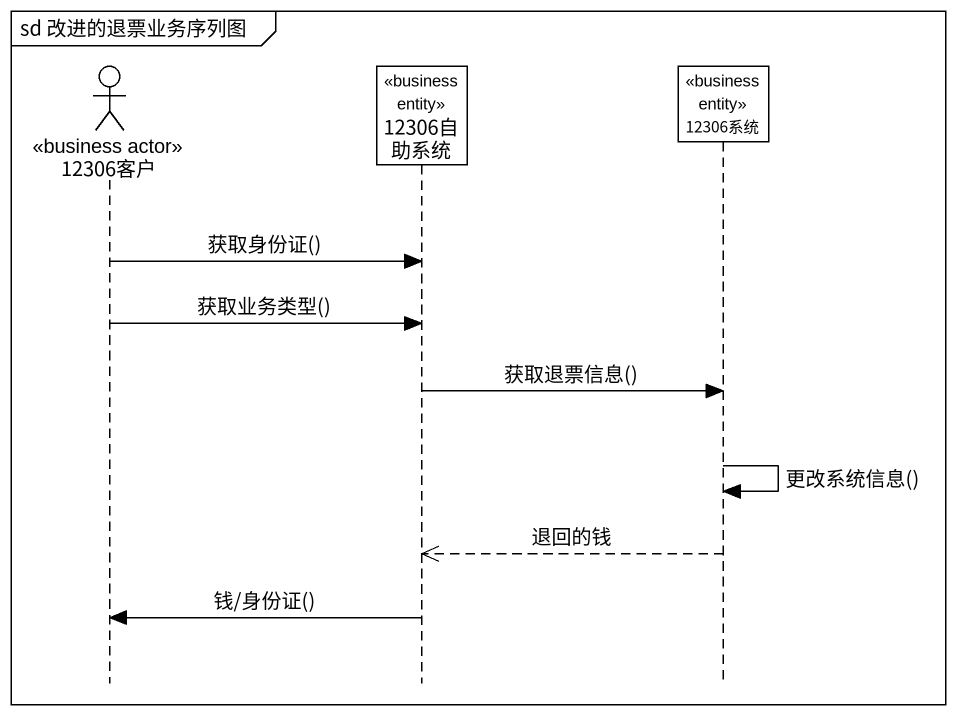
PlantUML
@startuml
mainframe sd 改进的退票业务序列图
hide footbox
actor "12306客户" as a12306客户 <<business actor>>
participant "12306自助系统" as c12306自助系统 <<business entity>>
participant "12306系统" as c12306系统 <<business entity>>

a12306客户 -> c12306自助系统 : 获取身份证()
a12306客户 -> c12306自助系统 : 获取业务类型()
c12306自助系统 -> c12306系统 : 获取退票信息()
c12306系统 -> c12306系统 : 更改系统信息()
c12306系统 -->> c12306自助系统 : 退回的钱
c12306自助系统 -> a12306客户 : 钱/身份证()
@enduml
